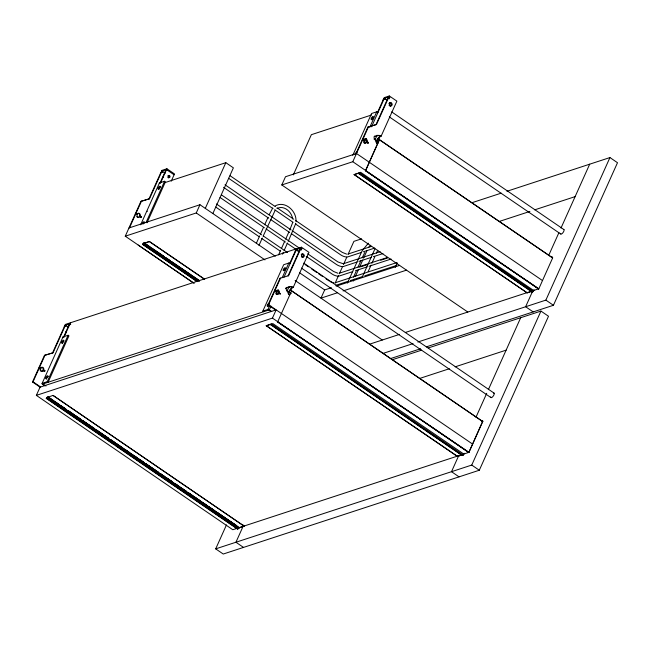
<?xml version="1.0" encoding="UTF-8"?>
<svg xmlns="http://www.w3.org/2000/svg" width="650" height="650" viewBox="0 0 650 650"><rect width="100%" height="100%" fill="white"/><g stroke="black" fill="none" stroke-linecap="round" stroke-linejoin="round"><path stroke-width="0.97" d="M552.061 257.051A3.152 1.17 -55.7 0 1 552.622 257.961L538.704 289.023L365.503 170.787L379.413 139.482A2.99 1.105 -55.7 0 0 377.024 140.27L376.716 140.668L378.381 141.806M277.656 321.864L468.821 452.465L482.674 421.298A2.99 1.105 -55.7 0 0 482.617 421.054M295.945 221.398C296.887 211.12 285.049 200.306 275.194 205.936M286.869 290.883L287.414 290.631A4.347 3.632 71.9 0 0 289.477 294.491L289.014 294.507M287.406 290.704L287.373 290.623A1.739 1.454 71.9 0 1 286.252 288.275A1.739 1.454 71.9 0 1 288.308 287.536L289.039 287.081A4.347 3.632 71.9 0 1 292.736 287.235L293.183 287.479L308.969 252.346L301.413 247.187L65.325 324.447L64.935 325.317L65.772 325.894L64.261 326.82L52.52 352.95L44.452 355.396L39.097 367.299L40.983 368.038A1.739 1.454 71.9 0 1 42.965 367.494A1.739 1.454 71.9 0 1 43.648 369.858L44.972 370.76L44.167 371.54L44.972 370.76M374.774 139.669L375.318 139.417A4.347 3.632 71.9 0 0 377.39 143.276L377.829 143.52M375.318 139.417L375.318 139.417A1.739 1.454 71.9 0 1 374.156 137.061A1.739 1.454 71.9 0 1 376.22 136.321L376.943 135.866A4.347 3.632 71.9 0 1 380.648 136.021L381.087 136.264L396.874 101.132L389.317 95.964L384.191 97.646L383.801 98.516L385.182 98.914L383.963 99.166L371.556 126.782M68.851 325.317L69.493 324.789M295.75 251.054L295.311 250.876M292.646 222.625L289.77 229.994M295.888 223.218L288.291 241.239M165.953 170.771L160.485 183.072M383.224 99.661L377.341 112.881M69.396 325.138L70.574 324.123M295.214 251.233C295.457 249.941 298.342 249.787 296.059 250.38L284.05 277.095M40.56 387.489L32.5 381.981L38.829 367.892L40.714 368.631A1.739 1.454 71.9 0 0 41.389 370.996A1.739 1.454 71.9 0 0 43.379 370.451L44.704 371.361M32.5 381.981L33.036 381.802L39.374 367.721M39.097 367.299L39.642 367.12L44.988 355.217L53.064 352.763L64.797 326.641L66.316 325.715L65.618 325.886M36.359 395.371L40.056 387.148L276.144 309.879L272.447 318.102L36.359 395.371L232.806 529.734L468.951 452.343L272.447 318.102M42.128 383.37L62.985 336.952L68.12 335.27L68.957 335.839L48.1 382.265L47.255 381.688L42.128 383.37A1.056 0.431 24.2 0 0 42.429 384.126L44.801 385.751M63.481 337.261L69.152 324.642L70.371 324.391L69.526 323.814M63.895 337.382L70.46 322.774M47.255 381.688L68.12 335.27M46.272 398.401L47.499 398.003L47.848 397.223L53.04 395.411L244.148 526.142L239.021 527.824L238.672 528.596L237.445 529.003L46.272 398.401L46.751 397.353M114.335 444.632L46.426 398.239L47.474 397.889L48.011 396.858L53.885 400.871M53.04 395.411L244.148 526.142M194.236 283.343L125.263 236.194L135.298 213.882L137.174 214.622A1.739 1.454 71.9 0 0 137.857 216.978A1.739 1.454 71.9 0 0 139.839 216.442L141.164 217.344L141.432 216.751L140.107 215.841A1.739 1.454 71.9 0 0 139.425 213.476A1.739 1.454 71.9 0 0 137.442 214.021L135.566 213.281L140.912 201.378L149.524 198.746L161.265 172.632L162.776 171.697L160.802 172.656L148.98 198.933L140.912 201.378M129.504 227.793L135.834 213.704M135.566 213.281L136.102 213.102L141.448 201.207M140.627 217.523L141.432 216.751M162.24 171.876L161.395 171.299L161.785 170.438L166.92 168.756L174.476 173.924L171.218 181.179M140.636 224.803L159.453 182.934L164.58 181.252L165.425 181.829L147.014 222.787M159.949 183.251L165.62 170.633L167.375 170.194L166.043 170.609M161.395 171.299L166.53 169.626L166.92 168.756M146.177 222.219L164.58 181.252M168.269 177.808L169.073 176.004M138.198 245.058L193.334 282.904M197.056 281.621L142.691 244.489L143.162 243.433M196.365 280.889L142.838 244.319L143.626 242.572M199.461 281.019L144.268 243.311L149.459 241.491L204.653 279.199M125.263 236.194L196.259 212.956L199.956 204.734L275.283 256.189M205.294 208.374L225.826 162.679L233.382 167.846L212.851 213.533M467.805 312.033L281.799 184.957L285.496 176.735L356.493 153.498L542.498 280.564M256.376 243.238L259.699 235.844M260.528 234L263.437 227.533M264.68 224.762L268.003 217.368M269.246 214.597L272.732 208.008M258.993 245.375L262.299 238.014M263.128 236.178L275.251 210.129M293.296 174.899L311.366 134.688L371.499 115.001M278.606 254.824L280.67 250.226M281.499 248.389L284.806 241.028M285.634 239.192L288.941 231.831M282.482 254.174L283.311 252.322M284.139 250.477L287.463 243.084M263.656 311.716L262.811 311.147L283.676 264.721L288.811 263.039A1.056 0.431 24.2 0 1 290.192 263.437M275.527 310.001L268.044 304.891L274.381 290.802L276.258 291.541A1.739 1.454 71.9 0 0 276.941 293.906A1.739 1.454 71.9 0 0 278.923 293.361L280.248 294.271L280.516 293.67L279.191 292.768A1.739 1.454 71.9 0 0 278.509 290.404A1.739 1.454 71.9 0 0 276.526 290.94L274.649 290.209L279.996 278.306L280.532 278.127L275.186 290.03L274.649 290.209M268.044 304.891L268.588 304.712L274.918 290.623M262.811 311.147L267.946 309.465L269.579 305.825M282.262 277.607L288.811 263.039M289.713 263.469L296.278 248.861M270.977 306.183L269.327 309.863L42.429 384.126M276.283 294.385L278.33 289.835M300.479 248.227L301.324 248.796L299.804 249.73L288.064 275.852L288.6 275.681L300.422 249.405L301.86 248.625L301.186 250.128M298.22 251.322L295.888 249.73L301.023 248.048L301.413 247.187M266.207 325.845L271.342 324.163L270.993 324.943L462.158 455.536L462.507 454.764L457.381 456.438L266.273 325.707L271.594 323.773L271.139 324.773L409.484 419.291M287.137 290.981L289.193 286.406M302.339 257.173L303.566 254.426M289.477 294.491L289.916 294.734A4.347 1.609 -55.7 0 1 289.006 294.621M291.598 290.916L277.591 322.002L468.845 452.571L482.771 421.509L291.598 290.916A3.152 1.17 -55.7 0 0 289.088 291.419M352.771 155.374L371.589 113.506L376.716 111.824A1.056 0.431 24.2 0 1 378.097 112.222M355.956 153.676L362.286 139.588L364.162 140.327A1.739 1.454 71.9 0 0 364.845 142.691A1.739 1.454 71.9 0 0 366.836 142.147L368.16 143.057L368.428 142.456L367.104 141.554A1.739 1.454 71.9 0 0 366.421 139.189A1.739 1.454 71.9 0 0 364.431 139.726L362.554 138.994L367.9 127.091L376.512 124.467L388.253 98.337L389.773 97.411L389.098 98.914M281.799 184.957L352.796 161.72L362.83 139.409M362.554 138.994L363.098 138.816L368.444 126.912M363.626 140.952L364.447 139.132M369.761 127.303L376.716 111.824M364.187 143.171L366.316 138.434M368.428 142.456L367.616 143.227L368.16 143.057M367.9 127.091L375.976 124.638L387.79 98.369L389.773 97.411L388.928 96.834L383.801 98.516M388.928 96.834L389.317 95.964M531.513 291.493L527.231 292.89L354.12 174.631L359.312 172.811M358.898 173.729L360.124 173.322L360.596 172.274L533.715 290.534L533.244 291.59L532.017 291.988L358.898 173.729L359.418 172.583M375.05 139.766L377.106 135.192M390.244 105.95L391.479 103.212M552.622 257.961L379.511 139.701L365.503 170.787M331.394 287.723L324.667 289.924L320.97 298.147L337.309 292.801M428.317 347.945L540.946 311.082L548.503 316.249L479.302 470.234L223.259 554.036L215.694 548.868L226.468 524.899M335.173 283.018L338.504 275.608M339.332 273.756L342.664 266.354M343.493 264.501L346.824 257.099M348.075 254.321L353.901 241.361L361.611 238.834M347.401 283.083L362.139 250.746L368.371 243.189M237.445 529.003L237.916 527.946M239.102 527.483L238.648 528.491L237.591 528.832L193.993 499.046M239.184 527.459L47.824 397.118M353.486 277.192L356.387 270.749M358.036 267.061L360.937 260.618M362.18 257.855L364.837 252.387M243.636 525.119L235.942 542.246L243.498 547.406M353.324 281.044L354.161 279.199M355.404 276.421L358.312 269.953M359.564 267.174L362.798 259.967M363.61 258.164L366.852 250.957M362.074 277.501L374.92 248.918M368.176 271.57L371.077 265.111M371.906 263.266L374.806 256.807M376.472 253.118L377.715 250.347M395.216 267.434L397.288 262.827M527.231 292.89L354.185 174.493M457.381 456.438L462.573 454.626L462.312 455.374L425.417 430.17M532.017 291.988L532.366 291.216M458.786 455.471L451.498 471.697L459.054 476.856M475.987 417.211L486.72 393.323M488.369 389.651L520.699 317.712M532.919 290.526L525.631 306.743L533.187 311.911M548.933 254.881L558.911 232.692M560.991 228.069L589.696 164.182M533.219 291.476L360.1 173.217L359.044 173.558L532.163 291.826L533.219 291.476L534.008 289.721M464.149 453.277L463.385 455.138L272.196 324.431L271.139 324.773M215.694 548.868L471.746 465.067L540.946 311.082M417.852 342.022L545.87 300.121L609.944 157.56L617.5 162.719L553.434 305.281L426.368 346.864M69.574 324.626L69.152 324.642M383.305 99.499L384.637 99.084M295.401 250.721L296.059 250.38M288.803 291.882L289.112 291.484A2.99 1.105 -55.7 0 1 291.501 290.704L482.666 421.582M368.582 247.325L370.687 245.286M374.197 136.435A1.739 1.454 71.9 0 1 375.676 136.5L376.407 136.045A4.347 3.632 71.9 0 1 380.112 136.199L380.664 135.98L380.031 136.297A4.347 1.609 -55.7 0 0 376.285 142.691M292.76 287.194L292.118 287.511A4.347 1.609 -55.7 0 0 289.096 291.078A4.347 1.609 -55.7 0 0 288.584 294.328M277.006 208.609C283.327 204.799 291.801 211.388 292.589 218.936M148.98 198.933L149.524 198.746M52.52 352.95L53.064 352.763M165.726 170.528L167.034 170.105M383.533 99.239L384.841 98.824M161.216 172.169L162.622 171.689M165.62 170.633L166.156 170.454L165.311 171.308M166.668 170.316L167.204 170.138M383.963 99.166L383.126 100.019L383.662 99.84M384.475 99.028L385.011 98.849M388.204 97.882L389.61 97.403M160.989 172.388L161.639 172.096M387.977 98.101L388.627 97.801M160.883 172.518L161.428 172.339M387.879 98.223L388.416 98.053M160.802 172.656L161.338 172.477M387.79 98.369L388.334 98.191M160.721 172.811L161.265 172.632M387.717 98.516L388.253 98.337M164.734 182.674L225.826 162.679M137.174 214.622L135.298 213.882M363.626 140.506L364.162 140.327M375.789 136.597L376.326 136.419M136.898 214.199A1.739 1.454 71.9 0 1 138.889 213.655A1.739 1.454 71.9 0 1 139.571 216.019L140.107 215.841M363.894 139.904A1.739 1.454 71.9 0 1 365.877 139.368A1.739 1.454 71.9 0 1 366.559 141.724L367.104 141.554M139.839 216.442L139.303 216.613A1.739 1.454 71.9 0 1 137.312 217.157M366.836 142.147L366.291 142.326A1.739 1.454 71.9 0 1 364.309 142.862M128.96 227.971L199.956 204.734M144.332 243.173L149.459 241.491M354.12 174.631L359.247 172.949M142.838 244.319L143.894 243.977L198.274 281.223M142.691 244.489L143.918 244.083L144.43 242.946L150.199 246.976M64.935 325.317L70.07 323.635M69.257 324.537L70.403 324.114M295.62 250.453L296.766 250.031M64.878 326.097L65.999 325.715M70.038 324.301L70.744 324.155M296.392 250.209L297.107 250.071M300.43 249.007L301.551 248.625M64.634 326.292L65.293 326.007M300.178 249.194L300.836 248.918M301.161 248.796L301.86 248.625L301.023 248.048M64.423 326.536L65.065 326.227M299.967 249.438L300.609 249.137M64.334 326.674L64.878 326.495M299.877 249.584L300.422 249.405M64.261 326.82L64.797 326.641M299.804 249.73L300.349 249.551M472.298 202.605L501.166 193.164M506.943 191.271L609.944 157.56M347.986 254.061L371.02 246.521M44.452 355.396L44.988 355.217M361.303 252.46L347.856 256.864A5.476 2.21 24.2 0 1 340.803 254.93L295.612 224.055M363.228 251.834L374.757 248.064M343.679 263.64L380.152 251.704M356.996 262.039L343.549 266.443A5.476 2.21 24.2 0 1 336.497 264.509L291.306 233.634M358.922 261.414L371.41 257.327M373.336 256.693L382.939 253.549M40.714 368.631L40.17 368.81A1.739 1.454 71.9 0 0 40.097 370.102M275.714 291.72L276.258 291.541M288.421 287.633L287.771 287.714A1.739 1.454 71.9 0 0 285.659 288.657M292.736 287.235L292.199 287.414A4.347 3.632 71.9 0 0 288.494 287.259M41.291 367.453A1.739 1.454 71.9 0 1 43.103 370.037L43.648 369.858M275.982 291.119A1.739 1.454 71.9 0 1 277.973 290.582A1.739 1.454 71.9 0 1 278.655 292.939L279.191 292.768M339.373 273.219L387.368 257.506M43.379 370.451L42.835 370.63A1.739 1.454 71.9 0 1 40.528 370.89M278.923 293.361L278.379 293.54A1.739 1.454 71.9 0 1 277.152 294.344M360.523 266.858L367.258 264.656M380.729 260.244L387.465 258.042M499.094 221.504L529.888 211.429M534.698 209.852L575.12 196.625M280.516 293.67L278.655 292.939M352.698 271.619L339.243 276.023A5.476 2.21 24.2 0 1 332.191 274.089L306.248 256.36M355.574 270.676L367.104 266.906M369.029 266.273L391.121 259.041M335.067 282.799L396.5 262.689M335.904 285.285L348.392 281.198M350.309 280.572L362.798 276.486M364.723 275.852L396.427 265.476M336.196 286.146L399.628 265.387M343.07 290.916L406.502 270.148M270.993 324.943L272.22 324.537L272.691 323.489L463.856 454.09M369.793 344.11L399.571 334.36M405.332 332.475L530.173 291.623M533.049 290.68L538.801 288.795L352.796 161.72M538.704 289.023L365.56 170.649M383.207 353.356L413.043 343.598M390.764 358.524L420.599 348.757M392.714 359.596L421.582 350.155M419.51 378.495L449.345 368.737M455.122 366.844L506.122 350.155M462.158 455.536L463.361 455.024M375.976 124.638L376.512 124.467M279.996 278.306L288.6 275.681M377.406 143.227L376.878 143.301A4.347 1.609 -55.7 0 1 376.496 143.114M288.966 294.515L289.502 294.45M343.241 263.746L337.959 261.95L292.776 231.091M286.869 290.81L286.829 290.802A1.739 1.454 71.9 0 1 286.463 290.615M346.604 254.118L342.266 252.371L295.409 220.366M337.992 273.268L333.653 271.529L307.718 253.817M333.686 282.848L330.395 281.743M388.391 97.013L389.228 97.581M384.337 98.337L387.538 100.522M391.682 111.897L563.964 229.588M389.317 116.894L560.755 234.016M379.405 139.774L552.524 257.749A2.99 1.105 -55.7 0 0 552.199 257.221M363.098 138.816L364.431 139.726M366.559 141.724L367.884 142.634M545.87 300.121L553.434 305.281M360.124 173.322L533.244 291.59M230.149 175.784L275.332 206.651M277.006 207.797L293.735 219.221M228.654 178.311L273.008 208.618M274.682 209.763L293.101 222.341M225.006 184.795L291.102 229.946M223.511 187.322L268.71 218.197M270.384 219.342L289.632 232.489M221.544 194.943L299.349 248.097M296.433 249.551L299.634 251.737M220.041 197.47L264.404 227.776M266.077 228.922L285.326 242.068M286.999 243.214L296.205 249.502M303.777 263.112L494.106 393.136M166.53 169.626L174.086 174.785M216.401 203.954L261.576 234.812M263.25 235.958L287.519 252.533M305.086 264.534L308.433 266.825M311.781 269.108L316.802 272.537M318.476 273.683L322.652 276.543M325.999 278.826L329.347 281.109M165.994 169.796L166.831 170.373M215.735 207.049L259.261 236.779M261.771 238.501L280.183 251.079M161.939 171.129L165.141 173.314M301.413 268.109L490.904 397.564M299.553 272.773L324.667 289.924M196.259 212.956L264.964 259.894M295.132 280.499L382.265 340.023M288.754 291.85L291.265 293.564M275.186 290.03L276.526 290.94M136.102 213.102L137.442 214.021M139.571 216.019L140.896 216.921M268.588 304.712L472.648 444.121M271.708 311.488L269.327 309.863A1.056 0.431 24.2 0 0 267.946 309.465M268.783 310.034L271.05 311.586M149.394 241.629L204.596 279.338M411.166 420.436L423.743 429.024M471.746 465.067L479.302 470.234M266.273 325.707L457.446 456.3M151.873 248.113L163.67 256.084M166.091 257.831L170.357 260.658M171.941 261.828L191.263 274.942M192.855 276.112L199.631 280.654M144.243 243.197L199.526 280.881M65.479 325.138L68.681 327.324M39.642 367.12L40.983 368.038M43.103 370.037L44.436 370.939M42.965 383.947L45.988 386.011M33.036 381.802L40.519 386.921M55.559 402.017L58.914 404.308M61.433 406.023L65.626 408.891M68.136 410.605L73.166 414.042M75.684 415.756L79.877 418.624M82.388 420.339L94.128 428.358M96.647 430.081L108.388 438.1M110.898 439.814L115.091 442.683M116.772 443.828L122.639 447.834M125.149 449.556L129.342 452.416M133.534 455.284L136.89 457.576M139.409 459.29L143.601 462.158M146.112 463.872L158.689 472.469M160.371 473.614L164.564 476.474M166.237 477.62L172.104 481.634M178.815 486.216L174.623 483.348L186.274 491.4M180.489 487.362L186.363 491.368M188.874 493.09L193.066 495.95M194.748 497.096L199.778 500.532M203.133 502.824L207.326 505.692M208.999 506.837L214.029 510.274M217.384 512.566L221.577 515.426M223.251 516.571L228.288 520.008M229.962 521.154L236.665 525.736M47.929 396.89L66.373 409.484M68.055 410.629L80.632 419.226M82.306 420.371L94.884 428.959M96.558 430.105L108.298 438.124M110.817 439.847L144.349 462.759M146.031 463.905L158.608 472.493M160.282 473.639L172.023 481.658M188.793 493.114L192.985 495.983M194.659 497.128L228.199 520.041M229.873 521.186L236.584 525.769M47.848 397.223L239.021 527.824M47.474 397.889L238.672 528.596M116.017 445.778L192.319 497.9M162.354 178.506A1.641 1.373 71.9 0 1 162.695 177.377M162.963 177.133A1.641 1.373 71.9 0 1 163.654 176.946M168.025 175.727A1.097 0.918 71.9 0 1 169.276 176.101A1.097 0.918 71.9 0 1 169.195 177.539A1.097 0.918 71.9 0 1 167.936 177.418M136.996 216.873A1.739 1.454 71.9 0 1 136.736 216.507M147.119 211.559A1.739 1.454 71.9 0 1 147.241 211.153M159.551 183.536A1.056 0.431 24.2 0 1 159.453 182.934M143.089 224.071A1.739 0.642 -55.7 0 1 143.284 223.689M143.536 223.307A1.739 0.642 -55.7 0 1 144.641 222.324M158.868 189.467A1.739 0.642 -55.7 0 1 160.363 186.907M142.106 223.86A1.739 0.642 -55.7 0 1 143.804 221.748A1.739 0.642 -55.7 0 1 143.861 223.291M563.387 229.515A2.738 1.016 -55.7 0 1 563.079 232.537A2.738 1.016 -55.7 0 1 560.609 233.35M377.341 139.807A3.152 1.17 -55.7 0 1 379.511 139.701M376.659 140.636A3.152 1.17 -55.7 0 1 376.992 140.197M389.748 102.871A1.641 1.373 71.9 0 1 391.601 104.723A1.641 1.373 71.9 0 1 389.586 105.82M389.277 105.552A1.641 1.373 71.9 0 1 389.041 105.211M388.944 103.594A1.641 1.373 71.9 0 1 389.415 103.017M363.984 142.577A1.739 1.454 71.9 0 1 363.724 142.212M376.919 143.406A4.347 1.609 -55.7 0 1 377.691 139.669A4.347 1.609 -55.7 0 1 381.087 136.264M374.376 139.401A1.739 1.454 71.9 0 1 374.051 139.116M371.995 119.909A1.739 0.642 -55.7 0 1 372.206 118.609A1.739 0.642 -55.7 0 1 373.409 117.179M355.095 154.456A1.739 0.642 -55.7 0 1 356.021 152.661A1.739 0.642 -55.7 0 1 357.216 152.067M65.959 332.938A1.641 1.373 71.9 0 1 66.503 331.151M40.438 368.209A1.739 1.454 71.9 0 1 40.942 367.608M63.286 337.699A1.056 0.431 24.2 0 1 62.985 336.952M46.516 379.194A1.739 0.642 -55.7 0 1 47.645 376.683M47.929 376.464A1.739 0.642 -55.7 0 1 48.392 376.309M62.4 343.484A1.739 0.642 -55.7 0 1 63.895 340.925M493.529 393.063A2.738 1.016 -55.7 0 1 493.228 396.086A2.738 1.016 -55.7 0 1 490.758 396.898M481.634 420.786A3.152 1.17 -55.7 0 1 482.771 421.509M481.593 420.916A2.99 1.105 -55.7 0 1 482.511 420.875M301.673 257.034A1.641 1.373 71.9 0 1 301.373 256.766M301.234 254.483A1.641 1.373 71.9 0 1 303.347 254.727A1.641 1.373 71.9 0 1 303.079 257.099M276.396 294.076A1.739 1.454 71.9 0 1 275.819 293.426M288.795 294.198A4.347 1.609 -55.7 0 1 290.079 290.404A4.347 1.609 -55.7 0 1 293.183 287.479M268.036 306.499A1.739 0.642 -55.7 0 1 268.678 304.793M283.993 270.701A1.739 0.642 -55.7 0 1 285.756 268.271M268.751 305.159A1.739 0.642 -55.7 0 1 267.191 305.923A1.739 0.642 -55.7 0 1 268.409 303.582A1.739 0.642 -55.7 0 1 269.336 304.029M168.171 176.191A1.097 0.918 71.9 0 0 169.39 177.556A1.097 0.918 71.9 0 0 169.707 175.776A1.097 0.918 71.9 0 0 168.171 176.191M159.014 188.768A1.739 0.642 -55.7 0 0 160.144 186.257A1.739 0.642 -55.7 0 0 158.218 187.956A1.739 0.642 -55.7 0 0 159.014 188.768M389.366 103.797A1.641 1.373 71.9 0 0 391.194 105.853A1.641 1.373 71.9 0 0 391.666 103.171A1.641 1.373 71.9 0 0 389.366 103.797M372.06 119.039A1.739 0.642 -55.7 0 0 373.189 116.529A1.739 0.642 -55.7 0 0 371.272 118.227A1.739 0.642 -55.7 0 0 372.06 119.039M62.554 342.786A1.739 0.642 -55.7 0 0 63.684 340.267A1.739 0.642 -55.7 0 0 61.758 341.973A1.739 0.642 -55.7 0 0 62.554 342.786M46.581 378.324A1.739 0.642 -55.7 0 0 47.71 375.814A1.739 0.642 -55.7 0 0 45.784 377.512A1.739 0.642 -55.7 0 0 46.581 378.324M301.454 255.011A1.641 1.373 71.9 0 0 303.29 257.067A1.641 1.373 71.9 0 0 303.753 254.386A1.641 1.373 71.9 0 0 301.454 255.011M284.156 270.254A1.739 0.642 -55.7 0 0 285.285 267.743A1.739 0.642 -55.7 0 0 283.359 269.441A1.739 0.642 -55.7 0 0 284.156 270.254"/></g></svg>
